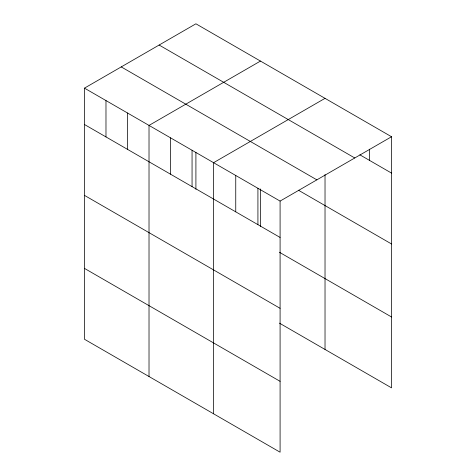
<?xml version="1.0" encoding="UTF-8"?>
<svg xmlns="http://www.w3.org/2000/svg" width="476" height="476" viewBox="0 0 476 476"><rect width="100%" height="100%" fill="white"/><g stroke="black" fill="none" stroke-linecap="round" stroke-linejoin="round"><path stroke-width="0.71" d="M84.46 88.143L280.09 201.086L280.09 452.2L84.46 339.257L84.46 88.143L195.91 23.8L391.54 136.743L391.54 387.857L279.454 323.144M260.467 61.071L149.018 125.414L149.018 376.528M325.025 98.342L213.575 162.685L213.575 413.799M280.09 201.086L391.54 136.743M359.862 154.819L391.54 173.103M159.133 45.036L354.763 157.978M121.237 66.908L316.867 179.857M298.44 190.221L391.54 243.974M84.46 124.504L280.09 237.447M279.454 252.28L391.54 316.986M84.46 195.368L280.09 308.317M84.46 268.387L280.09 381.33M369.364 149.172L369.364 160.305M325.025 174.567L325.025 349.455M260.467 188.948L260.467 226.564M257.921 188.288L257.921 224.648M235.751 175.489L235.751 211.844M195.91 152.415L195.91 189.293M192.06 150.261L192.06 186.622M170.539 137.838L170.539 174.198M127.503 112.99L127.503 149.351M105.981 100.567L105.981 136.927"/></g></svg>
